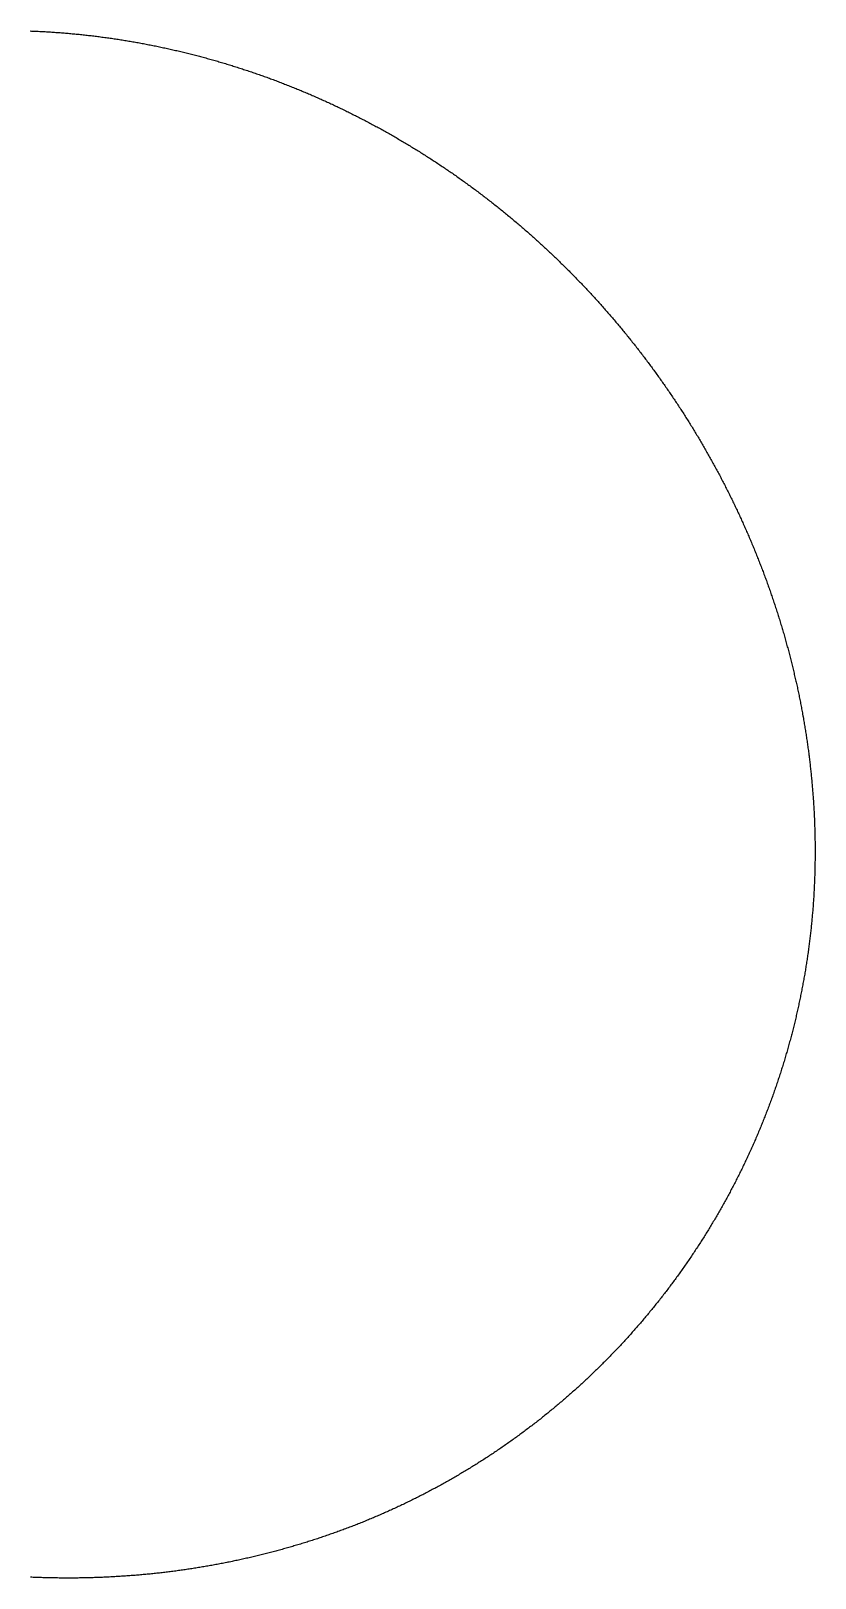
# Model space of a CAD drawing. Header units: metres. Extents: x -287 to 245, y -247 to 279.
# Drawn here: x -21 to 245, y -247 to 279 of the extents above; entities that cross this region are included whole.
import ezdxf

# ---------------------------------------------------------------- set-up
doc = ezdxf.new("R2010")
doc.units = ezdxf.units.M

msp = doc.modelspace()

# ---------------------------------------------------------------- linework, layer by layer
msp.add_lwpolyline([(-21.15, 278.7), (-20.69, 278.68), (-20.23, 278.66), (-19.77, 278.64), (-19.3, 278.62), (-18.84, 278.6), (-18.38, 278.58), (-17.92, 278.56), (-17.46, 278.54), (-17, 278.51), (-16.54, 278.49), (-16.08, 278.46), (-15.61, 278.43), (-15.15, 278.41), (-14.69, 278.38), (-14.23, 278.35), (-13.77, 278.32), (-13.31, 278.29), (-12.85, 278.26), (-12.39, 278.22), (-11.93, 278.19), (-11.47, 278.16), (-11.01, 278.12), (-10.55, 278.09), (-10.09, 278.05), (-9.63, 278.01), (-9.16, 277.97), (-8.7, 277.93), (-8.24, 277.89), (-7.78, 277.85), (-7.32, 277.81), (-6.86, 277.77), (-6.4, 277.73), (-5.94, 277.68), (-5.49, 277.64), (-5.03, 277.59), (-4.57, 277.55), (-4.11, 277.5), (-3.65, 277.45), (-3.19, 277.4), (-2.73, 277.35), (-2.27, 277.3), (-1.81, 277.25), (-1.35, 277.2), (-0.89, 277.15), (-0.43, 277.1), (0.02, 277.04), (0.48, 276.99), (0.94, 276.93), (1.4, 276.87), (1.86, 276.82), (2.32, 276.76), (2.77, 276.7), (3.23, 276.64), (3.69, 276.58), (4.15, 276.52), (4.61, 276.45), (5.06, 276.39), (5.52, 276.33), (5.98, 276.26), (6.44, 276.2), (6.89, 276.13), (7.35, 276.06), (7.81, 275.99), (8.26, 275.93), (8.72, 275.86), (9.18, 275.79), (9.63, 275.72), (10.09, 275.64), (10.54, 275.57), (11, 275.5), (11.46, 275.42), (11.91, 275.35), (12.37, 275.27), (12.82, 275.19), (13.28, 275.12), (13.73, 275.04), (14.19, 274.96), (14.64, 274.88), (15.1, 274.8), (15.55, 274.72), (16.01, 274.64), (16.46, 274.55), (16.92, 274.47), (17.37, 274.38), (17.82, 274.3), (18.28, 274.21), (18.73, 274.12), (19.18, 274.04), (19.64, 273.95), (20.09, 273.86), (20.54, 273.77), (21, 273.68), (21.45, 273.59), (21.9, 273.49), (22.35, 273.4), (22.81, 273.31), (23.26, 273.21), (23.71, 273.12), (24.16, 273.02), (24.61, 272.92), (25.06, 272.82), (25.52, 272.72), (25.97, 272.62), (26.42, 272.52), (26.87, 272.42), (27.32, 272.32), (27.77, 272.22), (28.22, 272.11), (28.67, 272.01), (29.12, 271.91), (29.57, 271.8), (30.02, 271.69), (30.47, 271.59), (30.92, 271.48), (31.36, 271.37), (31.81, 271.26), (32.26, 271.15), (32.71, 271.04), (33.16, 270.92), (33.61, 270.81), (34.05, 270.7), (34.5, 270.58), (34.95, 270.47), (35.39, 270.35), (35.84, 270.24), (36.29, 270.12), (36.73, 270), (37.18, 269.88), (37.63, 269.76), (38.07, 269.64), (38.52, 269.52), (38.96, 269.4), (39.41, 269.27), (39.85, 269.15), (40.3, 269.03), (40.74, 268.9), (41.19, 268.77), (41.63, 268.65), (42.08, 268.52), (42.52, 268.39), (42.96, 268.26), (43.41, 268.13), (43.85, 268), (44.29, 267.87), (44.73, 267.74), (45.18, 267.61), (45.62, 267.47), (46.06, 267.34), (46.5, 267.2), (46.94, 267.07), (47.38, 266.93), (47.83, 266.79), (48.27, 266.65), (48.71, 266.51), (49.15, 266.37), (49.59, 266.23), (50.03, 266.09), (50.47, 265.95), (50.91, 265.81), (51.34, 265.66), (51.78, 265.52), (52.22, 265.38), (52.66, 265.23), (53.1, 265.08), (53.54, 264.94), (53.97, 264.79), (54.41, 264.64), (54.85, 264.49), (55.28, 264.34), (55.72, 264.19), (56.16, 264.04), (56.59, 263.88), (57.03, 263.73), (57.46, 263.58), (57.9, 263.42), (58.33, 263.27), (58.77, 263.11), (59.2, 262.95), (59.64, 262.8), (60.07, 262.64), (60.5, 262.48), (60.94, 262.32), (61.37, 262.16), (61.8, 262), (62.24, 261.83), (62.67, 261.67), (63.1, 261.51), (63.53, 261.34), (63.96, 261.18), (64.39, 261.01), (64.83, 260.85), (65.26, 260.68), (65.69, 260.51), (66.12, 260.34), (66.55, 260.17), (66.97, 260), (67.4, 259.83), (67.83, 259.66), (68.26, 259.49), (68.69, 259.31), (69.12, 259.14), (69.54, 258.97), (69.97, 258.79), (70.4, 258.61), (70.83, 258.44), (71.25, 258.26), (71.68, 258.08), (72.1, 257.9), (72.53, 257.72), (72.96, 257.54), (73.38, 257.36), (73.8, 257.18), (74.23, 257), (74.65, 256.82), (75.08, 256.63), (75.5, 256.45), (75.92, 256.26), (76.35, 256.07), (76.77, 255.89), (77.19, 255.7), (77.61, 255.51), (78.03, 255.32), (78.45, 255.13), (78.87, 254.94), (79.3, 254.75), (79.72, 254.56), (80.14, 254.37), (80.55, 254.17), (80.97, 253.98), (81.39, 253.79), (81.81, 253.59), (82.23, 253.39), (82.65, 253.2), (83.06, 253), (83.48, 252.8), (83.9, 252.6), (84.32, 252.4), (84.73, 252.2), (85.15, 252), (85.56, 251.8), (85.98, 251.6), (86.39, 251.39), (86.81, 251.19), (87.22, 250.99), (87.64, 250.78), (88.05, 250.58), (88.46, 250.37), (88.87, 250.16), (89.29, 249.95), (89.7, 249.75), (90.11, 249.54), (90.52, 249.33), (90.93, 249.12), (91.34, 248.9), (91.75, 248.69), (92.16, 248.48), (92.57, 248.27), (92.98, 248.05), (93.39, 247.84), (93.8, 247.62), (94.21, 247.41), (94.62, 247.19), (95.02, 246.97), (95.43, 246.75), (95.84, 246.53), (96.24, 246.31), (96.65, 246.09), (97.05, 245.87), (97.46, 245.65), (97.86, 245.43), (98.27, 245.21), (98.67, 244.98), (99.08, 244.76), (99.48, 244.53), (99.88, 244.31), (100.29, 244.08), (100.69, 243.85), (101.09, 243.63), (101.49, 243.4), (101.89, 243.17), (102.29, 242.94), (102.69, 242.71), (103.09, 242.48), (103.49, 242.25), (103.89, 242.01), (104.29, 241.78), (104.69, 241.55), (105.09, 241.31), (105.48, 241.08), (105.88, 240.84), (106.28, 240.61), (106.68, 240.37), (107.07, 240.13), (107.47, 239.89), (107.86, 239.65), (108.26, 239.41), (108.65, 239.17), (109.05, 238.93), (109.44, 238.69), (109.83, 238.45), (110.23, 238.21), (110.62, 237.96), (111.01, 237.72), (111.4, 237.47), (111.79, 237.23), (112.18, 236.98), (112.57, 236.73), (112.96, 236.49), (113.35, 236.24), (113.74, 235.99), (114.13, 235.74), (114.52, 235.49), (114.91, 235.24), (115.3, 234.99), (115.68, 234.74), (116.07, 234.49), (116.46, 234.23), (116.84, 233.98), (117.23, 233.72), (117.61, 233.47), (118, 233.21), (118.38, 232.96), (118.76, 232.7), (119.15, 232.44), (119.53, 232.18), (119.91, 231.92), (120.29, 231.67), (120.68, 231.4), (121.06, 231.14), (121.44, 230.88), (121.82, 230.62), (122.2, 230.36), (122.58, 230.09), (122.96, 229.83), (123.34, 229.57), (123.71, 229.3), (124.09, 229.04), (124.47, 228.77), (124.85, 228.5), (125.22, 228.23), (125.6, 227.97), (125.97, 227.7), (126.35, 227.43), (126.72, 227.16), (127.1, 226.89), (127.47, 226.62), (127.84, 226.34), (128.22, 226.07), (128.59, 225.8), (128.96, 225.52), (129.33, 225.25), (129.7, 224.98), (130.08, 224.7), (130.45, 224.42), (130.82, 224.15), (131.18, 223.87), (131.55, 223.59), (131.92, 223.31), (132.29, 223.03), (132.66, 222.75), (133.02, 222.47), (133.39, 222.19), (133.76, 221.91), (134.12, 221.63), (134.49, 221.35), (134.85, 221.06), (135.22, 220.78), (135.58, 220.49), (135.94, 220.21), (136.31, 219.92), (136.67, 219.64), (137.03, 219.35), (137.39, 219.06), (137.75, 218.77), (138.11, 218.49), (138.47, 218.2), (138.83, 217.91), (139.19, 217.62), (139.55, 217.32), (139.91, 217.03), (140.27, 216.74), (140.62, 216.45), (140.98, 216.15), (141.34, 215.86), (141.69, 215.57), (142.05, 215.27), (142.4, 214.98), (142.76, 214.68), (143.11, 214.38), (143.46, 214.09), (143.82, 213.79), (144.17, 213.49), (144.52, 213.19), (144.87, 212.89), (145.22, 212.59), (145.58, 212.29), (145.93, 211.99), (146.27, 211.69), (146.62, 211.38), (146.97, 211.08), (147.32, 210.78), (147.67, 210.47), (148.02, 210.17), (148.36, 209.86), (148.71, 209.56), (149.05, 209.25), (149.4, 208.94), (149.74, 208.64), (150.09, 208.33), (150.43, 208.02), (150.77, 207.71), (151.12, 207.4), (151.46, 207.09), (151.8, 206.78), (152.14, 206.47), (152.48, 206.16), (152.82, 205.84), (153.16, 205.53), (153.5, 205.22), (153.84, 204.9), (154.18, 204.59), (154.52, 204.27), (154.85, 203.96), (155.19, 203.64), (155.52, 203.32), (155.86, 203.01), (156.2, 202.69), (156.53, 202.37), (156.86, 202.05), (157.2, 201.73), (157.53, 201.41), (157.86, 201.09), (158.19, 200.77), (158.53, 200.45), (158.86, 200.13), (159.19, 199.8), (159.52, 199.48), (159.85, 199.16), (160.18, 198.83), (160.5, 198.51), (160.83, 198.18), (161.16, 197.86), (161.49, 197.53), (161.81, 197.2), (162.14, 196.88), (162.46, 196.55), (162.79, 196.22), (163.11, 195.89), (163.44, 195.56), (163.76, 195.23), (164.08, 194.9), (164.4, 194.57), (164.73, 194.24), (165.05, 193.91), (165.37, 193.57), (165.69, 193.24), (166.01, 192.91), (166.32, 192.57), (166.64, 192.24), (166.96, 191.9), (167.28, 191.57), (167.6, 191.23), (167.91, 190.89), (168.23, 190.56), (168.54, 190.22), (168.86, 189.88), (169.17, 189.54), (169.48, 189.2), (169.8, 188.86), (170.11, 188.52), (170.42, 188.18), (170.73, 187.84), (171.04, 187.5), (171.35, 187.16), (171.66, 186.82), (171.97, 186.47), (172.28, 186.13), (172.59, 185.79), (172.9, 185.44), (173.2, 185.1), (173.51, 184.75), (173.82, 184.4), (174.12, 184.06), (174.43, 183.71), (174.73, 183.36), (175.03, 183.01), (175.34, 182.67), (175.64, 182.32), (175.94, 181.97), (176.24, 181.62), (176.54, 181.27), (176.84, 180.92), (177.14, 180.57), (177.44, 180.21), (177.74, 179.86), (178.04, 179.51), (178.34, 179.15), (178.63, 178.8), (178.93, 178.45), (179.23, 178.09), (179.52, 177.74), (179.82, 177.38), (180.11, 177.03), (180.4, 176.67), (180.7, 176.31), (180.99, 175.95), (181.28, 175.6), (181.57, 175.24), (181.86, 174.88), (182.15, 174.52), (182.44, 174.16), (182.73, 173.8), (183.02, 173.44), (183.31, 173.08), (183.6, 172.72), (183.88, 172.35), (184.17, 171.99), (184.46, 171.63), (184.74, 171.27), (185.02, 170.9), (185.31, 170.54), (185.59, 170.17), (185.87, 169.81), (186.16, 169.44), (186.44, 169.08), (186.72, 168.71), (187, 168.34), (187.28, 167.97), (187.56, 167.61), (187.84, 167.24), (188.12, 166.87), (188.39, 166.5), (188.67, 166.13), (188.95, 165.76), (189.22, 165.39), (189.5, 165.02), (189.77, 164.65), (190.05, 164.28), (190.32, 163.9), (190.59, 163.53), (190.86, 163.16), (191.14, 162.78), (191.41, 162.41), (191.68, 162.04), (191.95, 161.66), (192.22, 161.29), (192.49, 160.91), (192.75, 160.53), (193.02, 160.16), (193.29, 159.78), (193.55, 159.4), (193.82, 159.03), (194.09, 158.65), (194.35, 158.27), (194.61, 157.89), (194.88, 157.51), (195.14, 157.13), (195.4, 156.75), (195.66, 156.37), (195.92, 155.99), (196.18, 155.61), (196.44, 155.23), (196.7, 154.84), (196.96, 154.46), (197.22, 154.08), (197.48, 153.69), (197.73, 153.31), (197.99, 152.93), (198.25, 152.54), (198.5, 152.16), (198.76, 151.77), (199.01, 151.38), (199.26, 151), (199.51, 150.61), (199.77, 150.22), (200.02, 149.84), (200.27, 149.45), (200.52, 149.06), (200.77, 148.67), (201.02, 148.28), (201.26, 147.89), (201.51, 147.5), (201.76, 147.11), (202.01, 146.72), (202.25, 146.33), (202.5, 145.94), (202.74, 145.55), (202.98, 145.16), (203.23, 144.76), (203.47, 144.37), (203.71, 143.98), (203.95, 143.58), (204.19, 143.19), (204.44, 142.79), (204.67, 142.4), (204.91, 142), (205.15, 141.61), (205.39, 141.21), (205.63, 140.82), (205.86, 140.42), (206.1, 140.02), (206.33, 139.62), (206.57, 139.23), (206.8, 138.83), (207.04, 138.43), (207.27, 138.03), (207.5, 137.63), (207.73, 137.23), (207.96, 136.83), (208.19, 136.43), (208.42, 136.03), (208.65, 135.63), (208.88, 135.23), (209.11, 134.83), (209.33, 134.42), (209.56, 134.02), (209.78, 133.62), (210.01, 133.21), (210.23, 132.81), (210.46, 132.41), (210.68, 132), (210.9, 131.6), (211.12, 131.19), (211.35, 130.79), (211.57, 130.38), (211.79, 129.97), (212, 129.57), (212.22, 129.16), (212.44, 128.75), (212.66, 128.35), (212.87, 127.94), (213.09, 127.53), (213.31, 127.12), (213.52, 126.71), (213.73, 126.3), (213.95, 125.89), (214.16, 125.48), (214.37, 125.07), (214.58, 124.66), (214.79, 124.25), (215, 123.84), (215.21, 123.43), (215.42, 123.02), (215.63, 122.6), (215.84, 122.19), (216.04, 121.78), (216.25, 121.36), (216.46, 120.95), (216.66, 120.54), (216.86, 120.12), (217.07, 119.71), (217.27, 119.29), (217.47, 118.88), (217.67, 118.46), (217.87, 118.05), (218.07, 117.63), (218.27, 117.21), (218.47, 116.8), (218.67, 116.38), (218.87, 115.96), (219.06, 115.54), (219.26, 115.12), (219.45, 114.71), (219.65, 114.29), (219.84, 113.87), (220.04, 113.45), (220.23, 113.03), (220.42, 112.61), (220.61, 112.19), (220.8, 111.77), (220.99, 111.35), (221.18, 110.92), (221.37, 110.5), (221.56, 110.08), (221.74, 109.66), (221.93, 109.24), (222.12, 108.81), (222.3, 108.39), (222.49, 107.97), (222.67, 107.54), (222.85, 107.12), (223.03, 106.69), (223.22, 106.27), (223.4, 105.84), (223.58, 105.42), (223.76, 104.99), (223.94, 104.57), (224.11, 104.14), (224.29, 103.72), (224.47, 103.29), (224.64, 102.86), (224.82, 102.43), (224.99, 102.01), (225.17, 101.58), (225.34, 101.15), (225.51, 100.72), (225.68, 100.29), (225.86, 99.87), (226.03, 99.44), (226.2, 99.01), (226.37, 98.58), (226.53, 98.15), (226.7, 97.72), (226.87, 97.29), (227.03, 96.85), (227.2, 96.42), (227.36, 95.99), (227.53, 95.56), (227.69, 95.13), (227.86, 94.7), (228.02, 94.26), (228.18, 93.83), (228.34, 93.4), (228.5, 92.96), (228.66, 92.53), (228.82, 92.1), (228.97, 91.66), (229.13, 91.23), (229.29, 90.79), (229.44, 90.36), (229.6, 89.92), (229.75, 89.49), (229.91, 89.05), (230.06, 88.62), (230.21, 88.18), (230.36, 87.74), (230.51, 87.31), (230.66, 86.87), (230.81, 86.43), (230.96, 86), (231.11, 85.56), (231.26, 85.12), (231.4, 84.68), (231.55, 84.25), (231.69, 83.81), (231.84, 83.37), (231.98, 82.93), (232.12, 82.49), (232.26, 82.05), (232.41, 81.61), (232.55, 81.17), (232.69, 80.73), (232.83, 80.29), (232.96, 79.85), (233.1, 79.41), (233.24, 78.97), (233.37, 78.53), (233.51, 78.08), (233.64, 77.64), (233.78, 77.2), (233.91, 76.76), (234.04, 76.32), (234.18, 75.87), (234.31, 75.43), (234.44, 74.99), (234.57, 74.54), (234.7, 74.1), (234.82, 73.66), (234.95, 73.21), (235.08, 72.77), (235.2, 72.32), (235.33, 71.88), (235.45, 71.44), (235.58, 70.99), (235.7, 70.54), (235.82, 70.1), (235.94, 69.65), (236.07, 69.21), (236.19, 68.76), (236.3, 68.32), (236.42, 67.87), (236.54, 67.42), (236.66, 66.98), (236.77, 66.53), (236.89, 66.08), (237, 65.63), (237.12, 65.19), (237.23, 64.74), (237.34, 64.29), (237.46, 63.84), (237.57, 63.4), (237.68, 62.95), (237.79, 62.5), (237.9, 62.05), (238, 61.6), (238.11, 61.15), (238.22, 60.7), (238.32, 60.25), (238.43, 59.8), (238.53, 59.35), (238.64, 58.9), (238.74, 58.45), (238.84, 58), (238.94, 57.55), (239.04, 57.1), (239.14, 56.65), (239.24, 56.2), (239.34, 55.75), (239.44, 55.29), (239.53, 54.84), (239.63, 54.39), (239.72, 53.94), (239.82, 53.49), (239.91, 53.03), (240, 52.58), (240.1, 52.13), (240.19, 51.68), (240.28, 51.22), (240.37, 50.77), (240.46, 50.32), (240.55, 49.86), (240.63, 49.41), (240.72, 48.96), (240.81, 48.5), (240.89, 48.05), (240.97, 47.6), (241.06, 47.14), (241.14, 46.69), (241.22, 46.23), (241.3, 45.78), (241.38, 45.32), (241.46, 44.87), (241.54, 44.41), (241.62, 43.96), (241.7, 43.5), (241.77, 43.05), (241.85, 42.59), (241.92, 42.14), (242, 41.68), (242.07, 41.22), (242.14, 40.77), (242.22, 40.31), (242.29, 39.85), (242.36, 39.4), (242.43, 38.94), (242.49, 38.48), (242.56, 38.03), (242.63, 37.57), (242.7, 37.11), (242.76, 36.66), (242.83, 36.2), (242.89, 35.74), (242.95, 35.28), (243.01, 34.83), (243.08, 34.37), (243.14, 33.91), (243.2, 33.45), (243.25, 32.99), (243.31, 32.54), (243.37, 32.08), (243.43, 31.62), (243.48, 31.16), (243.54, 30.7), (243.59, 30.24), (243.65, 29.79), (243.7, 29.33), (243.75, 28.87), (243.8, 28.41), (243.85, 27.95), (243.9, 27.49), (243.95, 27.03), (244, 26.57), (244.04, 26.11), (244.09, 25.65), (244.13, 25.19), (244.18, 24.73), (244.22, 24.27), (244.27, 23.81), (244.31, 23.35), (244.35, 22.89), (244.39, 22.43), (244.43, 21.97), (244.47, 21.51), (244.51, 21.05), (244.54, 20.59), (244.58, 20.13), (244.61, 19.67), (244.65, 19.21), (244.68, 18.75), (244.72, 18.29), (244.75, 17.83), (244.78, 17.37), (244.81, 16.91), (244.84, 16.45), (244.87, 15.99), (244.9, 15.52), (244.93, 15.06), (244.95, 14.6), (244.98, 14.14), (245, 13.68), (245.03, 13.22), (245.05, 12.76), (245.07, 12.3), (245.09, 11.84), (245.12, 11.37), (245.14, 10.91), (245.15, 10.45), (245.17, 9.99), (245.19, 9.53), (245.21, 9.07), (245.22, 8.6), (245.24, 8.14), (245.25, 7.68), (245.26, 7.22), (245.28, 6.76), (245.29, 6.3), (245.3, 5.83), (245.31, 5.37), (245.32, 4.91), (245.33, 4.45), (245.33, 3.99), (245.34, 3.53), (245.34, 3.06), (245.35, 2.6), (245.35, 2.14), (245.35, 1.68), (245.36, 1.22), (245.36, 0.75), (245.36, 0.29), (245.36, 0), (245.36, 0), (245.36, -0.17), (245.36, -0.63), (245.36, -1.09), (245.35, -1.55), (245.35, -2.02), (245.34, -2.48), (245.34, -2.94), (245.33, -3.4), (245.33, -3.86), (245.32, -4.33), (245.32, -4.33), (245.31, -4.79), (245.3, -5.25), (245.29, -5.71), (245.28, -6.17), (245.27, -6.63), (245.26, -7.1), (245.25, -7.56), (245.23, -8.02), (245.22, -8.48), (245.2, -8.94), (245.18, -9.4), (245.17, -9.87), (245.15, -10.33), (245.13, -10.79), (245.11, -11.25), (245.09, -11.71), (245.07, -12.17), (245.04, -12.63), (245.02, -13.1), (244.99, -13.56), (244.97, -14.02), (244.94, -14.48), (244.91, -14.94), (244.89, -15.4), (244.86, -15.86), (244.83, -16.32), (244.79, -16.78), (244.76, -17.24), (244.73, -17.7), (244.69, -18.17), (244.66, -18.63), (244.62, -19.09), (244.59, -19.55), (244.55, -20.01), (244.51, -20.47), (244.47, -20.93), (244.43, -21.39), (244.39, -21.85), (244.35, -22.31), (244.31, -22.77), (244.26, -23.23), (244.22, -23.69), (244.18, -24.15), (244.13, -24.61), (244.08, -25.07), (244.04, -25.53), (243.99, -25.98), (243.94, -26.44), (243.89, -26.9), (243.84, -27.36), (243.78, -27.82), (243.73, -28.28), (243.68, -28.74), (243.62, -29.2), (243.57, -29.66), (243.51, -30.11), (243.45, -30.57), (243.4, -31.03), (243.34, -31.49), (243.28, -31.95), (243.22, -32.4), (243.16, -32.86), (243.09, -33.32), (243.03, -33.78), (242.97, -34.23), (242.9, -34.69), (242.84, -35.15), (242.77, -35.61), (242.7, -36.06), (242.63, -36.52), (242.56, -36.98), (242.49, -37.43), (242.42, -37.89), (242.35, -38.35), (242.28, -38.8), (242.21, -39.26), (242.13, -39.71), (242.06, -40.17), (241.98, -40.62), (241.9, -41.08), (241.83, -41.54), (241.75, -41.99), (241.67, -42.45), (241.59, -42.9), (241.51, -43.36), (241.42, -43.81), (241.34, -44.26), (241.26, -44.72), (241.17, -45.17), (241.09, -45.63), (241, -46.08), (240.91, -46.53), (240.83, -46.99), (240.74, -47.44), (240.65, -47.89), (240.56, -48.35), (240.47, -48.8), (240.37, -49.25), (240.28, -49.7), (240.19, -50.16), (240.09, -50.61), (240, -51.06), (239.9, -51.51), (239.8, -51.96), (239.7, -52.41), (239.6, -52.87), (239.5, -53.32), (239.4, -53.77), (239.3, -54.22), (239.2, -54.67), (239.1, -55.12), (238.99, -55.57), (238.89, -56.02), (238.78, -56.47), (238.67, -56.92), (238.57, -57.37), (238.46, -57.81), (238.35, -58.26), (238.24, -58.71), (238.13, -59.16), (238.02, -59.61), (237.9, -60.06), (237.79, -60.5), (237.68, -60.95), (237.56, -61.4), (237.44, -61.85), (237.33, -62.29), (237.21, -62.74), (237.09, -63.19), (236.97, -63.63), (236.85, -64.08), (236.73, -64.52), (236.61, -64.97), (236.49, -65.41), (236.36, -65.86), (236.24, -66.3), (236.11, -66.75), (235.99, -67.19), (235.86, -67.64), (235.73, -68.08), (235.6, -68.52), (235.47, -68.97), (235.34, -69.41), (235.21, -69.85), (235.08, -70.3), (234.95, -70.74), (234.82, -71.18), (234.68, -71.62), (234.55, -72.06), (234.41, -72.51), (234.27, -72.95), (234.13, -73.39), (234, -73.83), (233.86, -74.27), (233.72, -74.71), (233.58, -75.15), (233.43, -75.59), (233.29, -76.03), (233.15, -76.47), (233, -76.91), (232.86, -77.34), (232.71, -77.78), (232.57, -78.22), (232.42, -78.66), (232.27, -79.09), (232.12, -79.53), (231.97, -79.97), (231.82, -80.4), (231.67, -80.84), (231.51, -81.28), (231.36, -81.71), (231.21, -82.15), (231.05, -82.58), (230.9, -83.02), (230.74, -83.45), (230.58, -83.89), (230.42, -84.32), (230.26, -84.75), (230.1, -85.19), (229.94, -85.62), (229.78, -86.05), (229.62, -86.49), (229.46, -86.92), (229.29, -87.35), (229.13, -87.78), (228.96, -88.21), (228.8, -88.64), (228.63, -89.07), (228.46, -89.5), (228.29, -89.93), (228.12, -90.36), (227.95, -90.79), (227.78, -91.22), (227.61, -91.65), (227.43, -92.08), (227.26, -92.51), (227.09, -92.93), (226.91, -93.36), (226.74, -93.79), (226.56, -94.21), (226.38, -94.64), (226.2, -95.07), (226.02, -95.49), (225.84, -95.92), (225.66, -96.34), (225.48, -96.77), (225.3, -97.19), (225.11, -97.61), (224.93, -98.04), (224.74, -98.46), (224.56, -98.88), (224.37, -99.31), (224.19, -99.73), (224, -100.15), (223.81, -100.57), (223.62, -100.99), (223.43, -101.41), (223.24, -101.83), (223.04, -102.25), (222.85, -102.67), (222.66, -103.09), (222.46, -103.51), (222.27, -103.93), (222.07, -104.35), (221.88, -104.77), (221.68, -105.18), (221.48, -105.6), (221.28, -106.02), (221.08, -106.43), (220.88, -106.85), (220.68, -107.27), (220.48, -107.68), (220.27, -108.1), (220.07, -108.51), (219.86, -108.92), (219.66, -109.34), (219.45, -109.75), (219.25, -110.16), (219.04, -110.58), (218.83, -110.99), (218.62, -111.4), (218.41, -111.81), (218.2, -112.22), (217.99, -112.63), (217.78, -113.04), (217.56, -113.45), (217.35, -113.86), (217.13, -114.27), (216.92, -114.68), (216.7, -115.09), (216.48, -115.5), (216.27, -115.9), (216.05, -116.31), (215.83, -116.72), (215.61, -117.12), (215.39, -117.53), (215.17, -117.93), (214.94, -118.34), (214.72, -118.74), (214.5, -119.15), (214.27, -119.55), (214.05, -119.95), (213.82, -120.36), (213.59, -120.76), (213.37, -121.16), (213.14, -121.56), (212.91, -121.96), (212.68, -122.36), (212.45, -122.76), (212.22, -123.16), (211.98, -123.56), (211.75, -123.96), (211.52, -124.36), (211.28, -124.76), (211.05, -125.15), (210.81, -125.55), (210.58, -125.95), (210.34, -126.34), (210.1, -126.74), (209.86, -127.14), (209.62, -127.53), (209.38, -127.92), (209.14, -128.32), (208.9, -128.71), (208.65, -129.1), (208.41, -129.5), (208.17, -129.89), (207.92, -130.28), (207.68, -130.67), (207.43, -131.06), (207.18, -131.45), (206.94, -131.84), (206.69, -132.23), (206.44, -132.62), (206.19, -133.01), (205.94, -133.4), (205.69, -133.78), (205.43, -134.17), (205.18, -134.56), (204.93, -134.94), (204.67, -135.33), (204.42, -135.71), (204.16, -136.1), (203.91, -136.48), (203.65, -136.87), (203.39, -137.25), (203.13, -137.63), (202.87, -138.01), (202.61, -138.4), (202.35, -138.78), (202.09, -139.16), (201.83, -139.54), (201.56, -139.92), (201.3, -140.3), (201.04, -140.68), (200.77, -141.05), (200.5, -141.43), (200.24, -141.81), (199.97, -142.19), (199.7, -142.56), (199.43, -142.94), (199.16, -143.31), (198.89, -143.69), (198.62, -144.06), (198.35, -144.43), (198.08, -144.81), (197.81, -145.18), (197.53, -145.55), (197.26, -145.92), (196.98, -146.29), (196.71, -146.67), (196.43, -147.04), (196.15, -147.4), (195.88, -147.77), (195.6, -148.14), (195.32, -148.51), (195.04, -148.88), (194.76, -149.24), (194.48, -149.61), (194.2, -149.98), (193.91, -150.34), (193.63, -150.71), (193.35, -151.07), (193.06, -151.43), (192.78, -151.8), (192.49, -152.16), (192.2, -152.52), (191.92, -152.88), (191.63, -153.24), (191.34, -153.61), (191.05, -153.96), (190.76, -154.32), (190.47, -154.68), (190.18, -155.04), (189.88, -155.4), (189.59, -155.76), (189.3, -156.11), (189, -156.47), (188.71, -156.82), (188.41, -157.18), (188.12, -157.53), (187.82, -157.89), (187.52, -158.24), (187.22, -158.59), (186.93, -158.95), (186.63, -159.3), (186.33, -159.65), (186.03, -160), (185.72, -160.35), (185.42, -160.7), (185.12, -161.05), (184.82, -161.39), (184.51, -161.74), (184.21, -162.09), (183.9, -162.44), (183.59, -162.78), (183.29, -163.13), (182.98, -163.47), (182.67, -163.82), (182.36, -164.16), (182.05, -164.5), (181.74, -164.84), (181.43, -165.19), (181.12, -165.53), (180.81, -165.87), (180.5, -166.21), (180.19, -166.55), (179.87, -166.89), (179.56, -167.23), (179.24, -167.56), (178.93, -167.9), (178.61, -168.24), (178.29, -168.57), (177.98, -168.91), (177.66, -169.24), (177.34, -169.58), (177.02, -169.91), (176.7, -170.24), (176.38, -170.58), (176.06, -170.91), (175.73, -171.24), (175.41, -171.57), (175.09, -171.9), (174.76, -172.23), (174.44, -172.56), (174.11, -172.88), (173.79, -173.21), (173.46, -173.54), (173.14, -173.86), (172.81, -174.19), (172.48, -174.52), (172.15, -174.84), (171.82, -175.16), (171.49, -175.49), (171.16, -175.81), (170.83, -176.13), (170.5, -176.45), (170.17, -176.77), (169.83, -177.09), (169.5, -177.41), (169.16, -177.73), (168.83, -178.05), (168.49, -178.37), (168.16, -178.68), (167.82, -179), (167.48, -179.31), (167.15, -179.63), (166.81, -179.94), (166.47, -180.26), (166.13, -180.57), (165.79, -180.88), (165.45, -181.19), (165.11, -181.51), (164.77, -181.82), (164.42, -182.13), (164.08, -182.44), (163.74, -182.74), (163.39, -183.05), (163.05, -183.36), (162.7, -183.67), (162.36, -183.97), (162.01, -184.28), (161.66, -184.58), (161.31, -184.89), (160.97, -185.19), (160.62, -185.49), (160.27, -185.79), (159.92, -186.09), (159.57, -186.4), (159.22, -186.7), (158.86, -186.99), (158.51, -187.29), (158.16, -187.59), (157.81, -187.89), (157.45, -188.19), (157.1, -188.48), (156.74, -188.78), (156.39, -189.07), (156.03, -189.37), (155.67, -189.66), (155.32, -189.95), (154.96, -190.24), (154.6, -190.54), (154.24, -190.83), (153.88, -191.12), (153.52, -191.41), (153.16, -191.69), (152.8, -191.98), (152.44, -192.27), (152.08, -192.56), (151.71, -192.84), (151.35, -193.13), (150.99, -193.41), (150.62, -193.7), (150.26, -193.98), (149.89, -194.26), (149.53, -194.54), (149.16, -194.82), (148.79, -195.1), (148.42, -195.38), (148.06, -195.66), (147.69, -195.94), (147.32, -196.22), (146.95, -196.5), (146.58, -196.77), (146.21, -197.05), (145.84, -197.32), (145.47, -197.6), (145.09, -197.87), (144.72, -198.14), (144.35, -198.42), (143.97, -198.69), (143.6, -198.96), (143.23, -199.23), (142.85, -199.5), (142.47, -199.77), (142.1, -200.03), (141.72, -200.3), (141.34, -200.57), (140.97, -200.83), (140.59, -201.1), (140.21, -201.36), (139.83, -201.62), (139.45, -201.89), (139.07, -202.15), (138.69, -202.41), (138.31, -202.67), (137.93, -202.93), (137.54, -203.19), (137.16, -203.45), (136.78, -203.71), (136.39, -203.96), (136.01, -204.22), (135.63, -204.48), (135.24, -204.73), (134.85, -204.99), (134.47, -205.24), (134.08, -205.49), (133.69, -205.74), (133.31, -206), (132.92, -206.25), (132.53, -206.5), (132.14, -206.74), (131.75, -206.99), (131.36, -207.24), (130.97, -207.49), (130.58, -207.73), (130.19, -207.98), (129.8, -208.22), (129.41, -208.47), (129.01, -208.71), (128.62, -208.95), (128.23, -209.2), (127.83, -209.44), (127.44, -209.68), (127.04, -209.92), (126.65, -210.15), (126.25, -210.39), (125.86, -210.63), (125.46, -210.87), (125.06, -211.1), (124.67, -211.34), (124.27, -211.57), (123.87, -211.81), (123.47, -212.04), (123.07, -212.27), (122.67, -212.5), (122.27, -212.73), (121.87, -212.96), (121.47, -213.19), (121.07, -213.42), (120.67, -213.65), (120.26, -213.87), (119.86, -214.1), (119.46, -214.32), (119.05, -214.55), (118.65, -214.77), (118.24, -215), (117.84, -215.22), (117.43, -215.44), (117.03, -215.66), (116.62, -215.88), (116.22, -216.1), (115.81, -216.32), (115.4, -216.53), (114.99, -216.75), (114.59, -216.97), (114.18, -217.18), (113.77, -217.4), (113.36, -217.61), (112.95, -217.82), (112.54, -218.04), (112.13, -218.25), (111.72, -218.46), (111.31, -218.67), (110.89, -218.88), (110.48, -219.09), (110.07, -219.29), (109.66, -219.5), (109.24, -219.71), (108.83, -219.91), (108.41, -220.12), (108, -220.32), (107.59, -220.52), (107.17, -220.72), (106.75, -220.93), (106.34, -221.13), (105.92, -221.33), (105.51, -221.53), (105.09, -221.72), (104.67, -221.92), (104.25, -222.12), (103.83, -222.31), (103.42, -222.51), (103, -222.7), (102.58, -222.9), (102.16, -223.09), (101.74, -223.28), (101.32, -223.47), (100.9, -223.66), (100.48, -223.85), (100.05, -224.04), (99.63, -224.23), (99.21, -224.42), (98.79, -224.6), (98.36, -224.79), (97.94, -224.97), (97.52, -225.16), (97.09, -225.34), (96.67, -225.52), (96.24, -225.7), (95.82, -225.88), (95.39, -226.06), (94.97, -226.24), (94.54, -226.42), (94.12, -226.6), (93.69, -226.78), (93.26, -226.95), (92.83, -227.13), (92.41, -227.3), (91.98, -227.47), (91.55, -227.65), (91.12, -227.82), (90.69, -227.99), (90.26, -228.16), (89.83, -228.33), (89.4, -228.5), (88.97, -228.67), (88.54, -228.83), (88.11, -229), (87.68, -229.17), (87.25, -229.33), (86.82, -229.49), (86.39, -229.66), (85.95, -229.82), (85.52, -229.98), (85.09, -230.14), (84.65, -230.3), (84.22, -230.46), (83.79, -230.62), (83.35, -230.78), (82.92, -230.93), (82.48, -231.09), (82.05, -231.24), (81.61, -231.4), (81.18, -231.55), (80.74, -231.7), (80.3, -231.86), (79.87, -232.01), (79.43, -232.16), (78.99, -232.31), (78.56, -232.46), (78.12, -232.61), (77.68, -232.75), (77.24, -232.9), (76.81, -233.04), (76.37, -233.19), (75.93, -233.33), (75.49, -233.48), (75.05, -233.62), (74.61, -233.76), (74.17, -233.9), (73.73, -234.04), (73.29, -234.18), (72.85, -234.32), (72.41, -234.46), (71.97, -234.6), (71.53, -234.73), (71.09, -234.87), (70.64, -235), (70.2, -235.14), (69.76, -235.27), (69.32, -235.4), (68.87, -235.53), (68.43, -235.66), (67.99, -235.79), (67.54, -235.92), (67.1, -236.05), (66.66, -236.18), (66.21, -236.31), (65.77, -236.43), (65.32, -236.56), (64.88, -236.68), (64.43, -236.81), (63.99, -236.93), (63.54, -237.05), (63.1, -237.17), (62.65, -237.29), (62.21, -237.41), (61.76, -237.53), (61.31, -237.65), (60.87, -237.77), (60.42, -237.88), (59.97, -238), (59.53, -238.12), (59.08, -238.23), (58.63, -238.34), (58.18, -238.46), (57.73, -238.57), (57.29, -238.68), (56.84, -238.79), (56.39, -238.9), (55.94, -239.01), (55.49, -239.12), (55.04, -239.22), (54.59, -239.33), (54.14, -239.44), (53.69, -239.54), (53.24, -239.64), (52.79, -239.75), (52.34, -239.85), (51.89, -239.95), (51.44, -240.05), (50.99, -240.15), (50.54, -240.25), (50.09, -240.35), (49.64, -240.45), (49.19, -240.55), (48.73, -240.64), (48.28, -240.74), (47.83, -240.83), (47.38, -240.93), (46.93, -241.02), (46.47, -241.11), (46.02, -241.2), (45.57, -241.29), (45.11, -241.38), (44.66, -241.47), (44.21, -241.56), (43.75, -241.65), (43.3, -241.74), (42.85, -241.82), (42.39, -241.91), (41.94, -241.99), (41.48, -242.08), (41.03, -242.16), (40.58, -242.24), (40.12, -242.32), (39.67, -242.4), (39.21, -242.48), (38.76, -242.56), (38.3, -242.64), (37.85, -242.72), (37.39, -242.79), (36.94, -242.87), (36.48, -242.94), (36.02, -243.02), (35.57, -243.09), (35.11, -243.17), (34.66, -243.24), (34.2, -243.31), (33.74, -243.38), (33.29, -243.45), (32.83, -243.52), (32.37, -243.59), (31.92, -243.65), (31.46, -243.72), (31, -243.79), (30.54, -243.85), (30.09, -243.91), (29.63, -243.98), (29.17, -244.04), (28.71, -244.1), (28.26, -244.16), (27.8, -244.22), (27.34, -244.28), (26.88, -244.34), (26.42, -244.4), (25.97, -244.46), (25.51, -244.51), (25.05, -244.57), (24.59, -244.62), (24.13, -244.68), (23.67, -244.73), (23.21, -244.78), (22.75, -244.84), (22.3, -244.89), (21.84, -244.94), (21.38, -244.99), (20.92, -245.03), (20.46, -245.08), (20, -245.13), (19.54, -245.18), (19.08, -245.22), (18.62, -245.27), (18.16, -245.31), (17.7, -245.35), (17.24, -245.4), (16.78, -245.44), (16.32, -245.48), (15.86, -245.52), (15.4, -245.56), (14.94, -245.6), (14.48, -245.64), (14.02, -245.67), (13.56, -245.71), (13.1, -245.74), (12.64, -245.78), (12.18, -245.81), (11.72, -245.85), (11.26, -245.88), (10.8, -245.91), (10.33, -245.94), (9.87, -245.97), (9.41, -246), (8.95, -246.03), (8.49, -246.06), (8.03, -246.08), (7.57, -246.11), (7.11, -246.14), (6.65, -246.16), (6.19, -246.19), (5.72, -246.21), (5.26, -246.23), (4.8, -246.25), (4.34, -246.27), (3.88, -246.29), (3.42, -246.31), (2.96, -246.33), (2.49, -246.35), (2.03, -246.37), (1.57, -246.38), (1.11, -246.4), (0.65, -246.42), (0.19, -246.43), (-0.28, -246.44), (-0.74, -246.46), (-1.2, -246.47), (-1.66, -246.48), (-2.12, -246.49), (-2.58, -246.5), (-3.05, -246.51), (-3.51, -246.52), (-3.97, -246.52), (-4.43, -246.53), (-4.89, -246.54), (-5.35, -246.54), (-5.82, -246.55), (-6.28, -246.55), (-6.74, -246.55), (-7.2, -246.55), (-7.66, -246.56), (-8.13, -246.56), (-8.59, -246.56), (-9.05, -246.55), (-9.51, -246.55), (-9.97, -246.55), (-10.44, -246.55), (-10.9, -246.54), (-11.36, -246.54), (-11.82, -246.53), (-12.28, -246.53), (-12.74, -246.52), (-13.21, -246.51), (-13.67, -246.51), (-14.13, -246.5), (-14.59, -246.49), (-15.05, -246.48), (-15.51, -246.46), (-15.98, -246.45), (-16.44, -246.44), (-16.9, -246.43), (-17.36, -246.41), (-17.82, -246.4), (-18.28, -246.38), (-18.75, -246.36), (-19.21, -246.35), (-19.67, -246.33), (-20.13, -246.31), (-20.59, -246.29), (-21.05, -246.27)])

doc.saveas('drawing.dxf')
